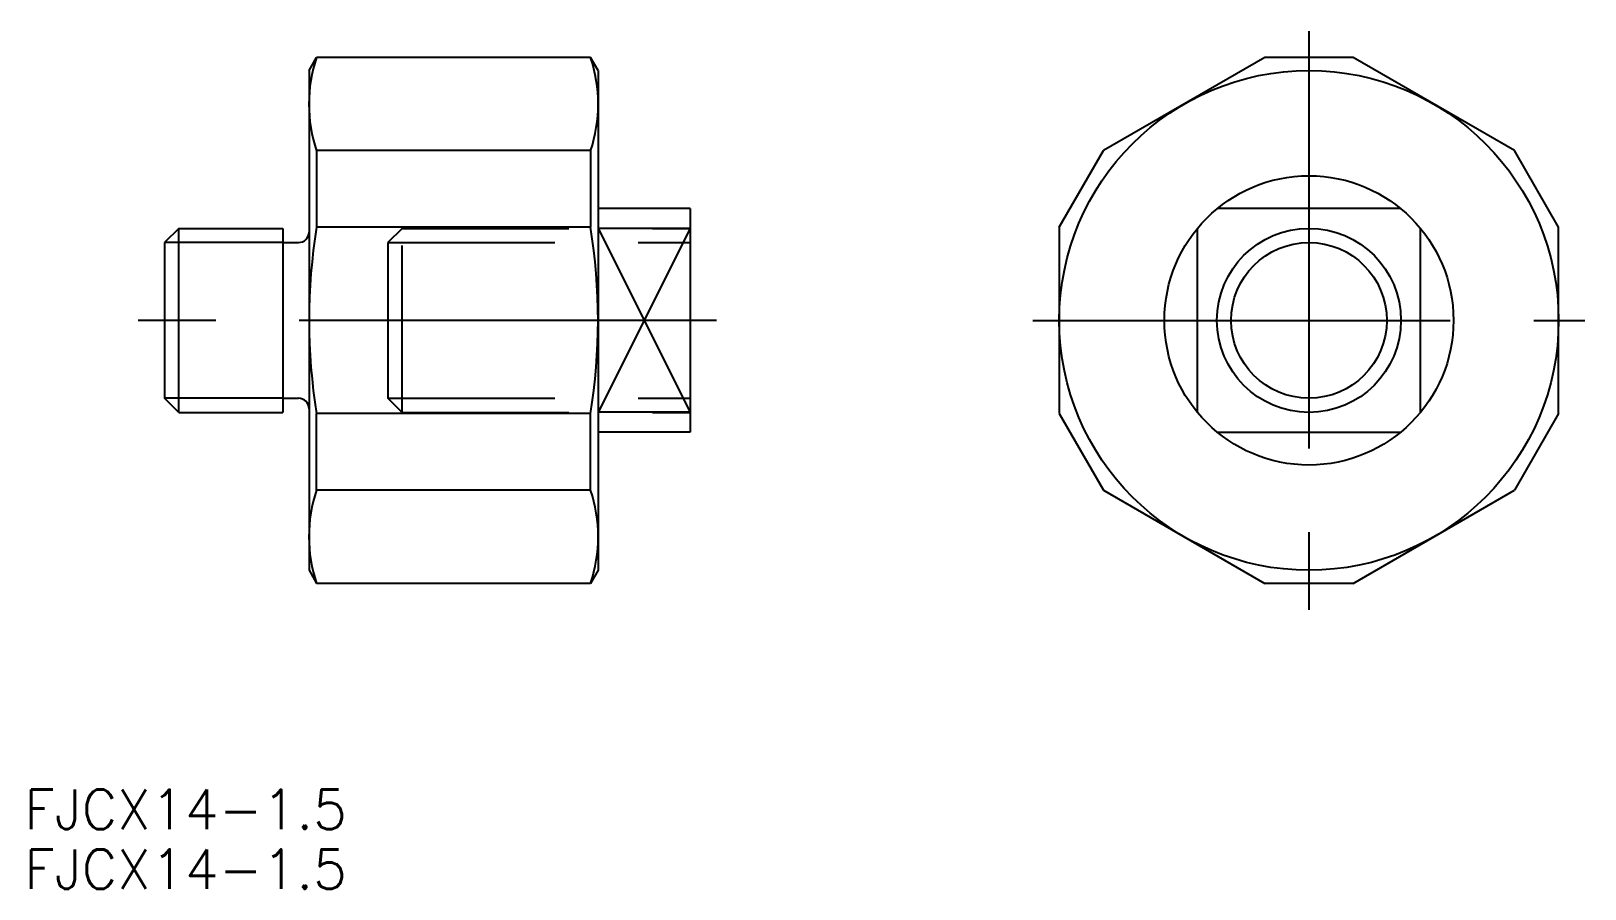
# Model space of a CAD drawing. Extents: x -97 to 21, y -43 to 22.
import ezdxf

# ---------------------------------------------------------------- set-up
doc = ezdxf.new("R2010")
doc.units = 0
doc.linetypes.add('CENTER', pattern=[50.8, 31.75, -6.35, 6.35, -6.35])
doc.linetypes.add('DASHED', pattern=[19.05, 12.7, -6.35])
doc.layers.get('0').update_dxf_attribs({"linetype": 'CONTINUOUS'})
doc.layers.add('CENTER', color=1, linetype='CENTER')
doc.styles.get("Standard").update_dxf_attribs({"font": 'txt.shx', "height": 3, "bigfont": 'bigfont.shx'})

msp = doc.modelspace()

# ---------------------------------------------------------------- linework, layer by layer
at = {"color": 7, "linetype": 'CONTINUOUS'}
for p, q in [((-76.09, 19), (-75.52, 20)), ((-76.09, 19), (-76.09, -19)), ((-54.67, 20), (-75.52, 20)), ((-54.09, 19), (-54.67, 20)), ((-54.09, 19), (-54.09, -19)), ((-3.36, 20), (-15.64, 12.91)), ((3.36, 20), (-3.36, 20)), ((15.64, 12.91), (3.36, 20)), ((-54.67, 12.91), (-75.52, 12.91)), ((-75.52, 12.91), (-75.52, 7.09)), ((-54.67, 12.91), (-54.67, 7.09)), ((-19, 7.09), (-15.64, 12.91)), ((19, 7.09), (15.64, 12.91)), ((-47.09, 8.5), (-54.09, 8.5)), ((-47.09, 8.5), (-47.09, -8.5)), ((6.98, 8.5), (-6.98, 8.5)), ((-86.01, 7), (-87.09, 5.92)), ((-87.09, 5.92), (-87.09, -5.92)), ((-86.01, 7), (-78.09, 7)), ((-86.01, -7), (-86.01, 7)), ((-78.09, 7), (-78.09, -7)), ((-78.09, 5.92), (-76.89, 5.92)), ((-54.67, 7.09), (-75.52, 7.09)), ((-47.09, 6.98), (-54.09, 6.98)), ((-19, 7.09), (-19, -7.09)), ((-8.5, 6.98), (-8.5, -6.98)), ((8.5, -6.98), (8.5, 6.98)), ((19, -7.09), (19, 7.09)), ((-86.01, -7), (-87.09, -5.92)), ((-86.01, -7), (-78.09, -7)), ((-78.09, -5.92), (-76.89, -5.92)), ((-54.67, -7.09), (-75.52, -7.09)), ((-75.52, -12.91), (-75.52, -7.09)), ((-54.67, -12.91), (-54.67, -7.09)), ((-47.09, -6.98), (-54.09, -6.98)), ((-19, -7.09), (-15.64, -12.91)), ((19, -7.09), (15.64, -12.91)), ((-47.09, -8.5), (-54.09, -8.5)), ((-6.98, -8.5), (6.98, -8.5)), ((-54.67, -12.91), (-75.52, -12.91)), ((-15.64, -12.91), (-3.36, -20)), ((3.36, -20), (15.64, -12.91)), ((-76.09, -19), (-75.52, -20)), ((-54.67, -20), (-75.52, -20)), ((-54.09, -19), (-54.67, -20)), ((3.36, -20), (-3.36, -20))]:
    msp.add_line(p, q, dxfattribs=at)
at = {"color": 3, "linetype": 'CONTINUOUS'}
for p, q in [((-78.09, 5.92), (-87.09, 5.92)), ((-47.09, 6.98), (-54.09, -6.98)), ((-54.09, 6.98), (-47.09, -6.98)), ((-78.09, -5.92), (-87.09, -5.92))]:
    msp.add_line(p, q, dxfattribs=at)
at = {"color": 3, "linetype": 'DASHED'}
for p, q in [((-69.01, 7), (-70.09, 5.92)), ((-70.09, 5.92), (-47.09, 5.92)), ((-70.09, 5.92), (-70.09, -5.92)), ((-69.01, 7), (-47.09, 7)), ((-69.01, -7), (-69.01, 7)), ((-70.09, -5.92), (-47.09, -5.92)), ((-69.01, -7), (-70.09, -5.92)), ((-69.01, -7), (-47.09, -7))]:
    msp.add_line(p, q, dxfattribs=at)
at = {"color": 7, "linetype": 'CONTINUOUS'}
for radius in [19, 11, 5.92]:
    msp.add_circle((0, 0), radius, dxfattribs=at)
at = {"color": 3, "linetype": 'CONTINUOUS'}
msp.add_circle((0, 0), 7, dxfattribs=at)
at = {"color": 7, "linetype": 'CONTINUOUS'}
for centre, radius, start, end in [((-64.92, 16.45), 11.18, 161.5023, 198.4977), ((-65.27, 16.45), 11.18, 341.5023, 18.4977), ((-76.89, 6.72), 0.8, 270, 0), ((-32.26, 0), 43.83, 170.6905, 189.3095), ((-97.93, 0), 43.83, 350.6905, 9.3095), ((-76.89, -6.72), 0.8, 0, 90), ((-64.92, -16.45), 11.18, 161.5023, 198.4977), ((-65.27, -16.45), 11.18, 341.5023, 18.4977)]:
    msp.add_arc(centre, radius, start, end, dxfattribs=at)
at = {"layer": 'CENTER', "color": 1, "linetype": 'CENTER'}
for p, q in [((0, 22), (0, -22)), ((-45.09, 0), (-89.09, 0)), ((-21, 0), (21, 0))]:
    msp.add_line(p, q, dxfattribs=at)

# ---------------------------------------------------------------- texts
at = {"color": 7, "linetype": 'CONTINUOUS'}
for p in [(-97.76, -38.68), (-97.76, -43.23)]:
    msp.add_text('FJCX14-1.5', height=3, dxfattribs=at).set_placement(p)

doc.saveas('drawing.dxf')
